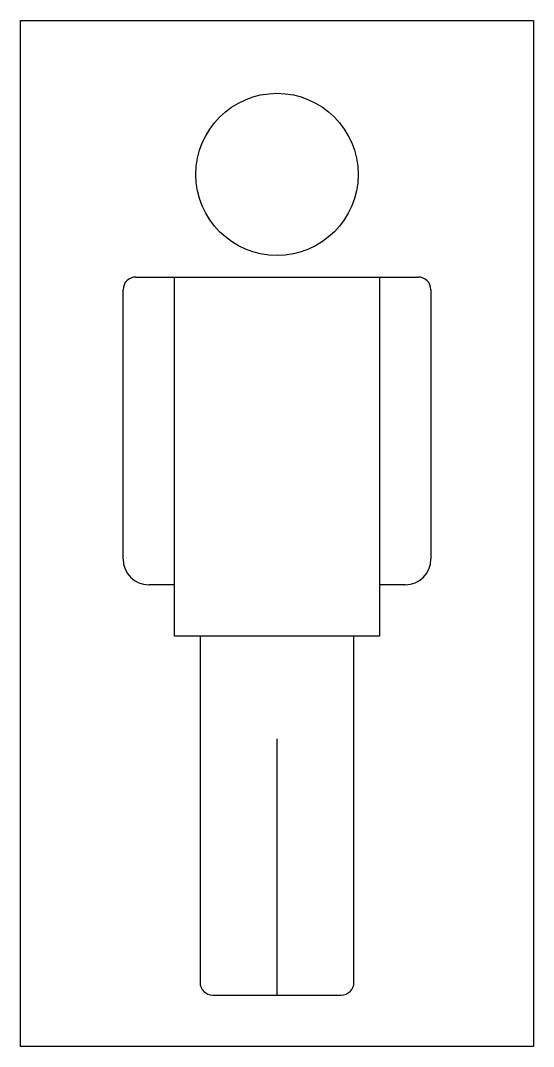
# Model space of a CAD drawing. Extents: x 0 to 20, y 0 to 40.
import ezdxf

# ---------------------------------------------------------------- set-up
doc = ezdxf.new("R2010")
doc.units = 0
doc.header["$MEASUREMENT"] = 0
doc.layers.get('0').update_dxf_attribs({"linetype": 'CONTINUOUS'})

msp = doc.modelspace()

# ---------------------------------------------------------------- linework, layer by layer
at = {"color": 0, "linetype": 'ByBlock'}
for p, q in [((4.5, 30), (6, 30)), ((6, 30), (14, 30)), ((6, 16), (6, 30)), ((14, 30), (14, 16)), ((14, 30), (15.5, 30)), ((4, 19), (4, 29.5)), ((16, 29.5), (16, 19)), ((6, 18), (6, 20)), ((6, 18), (5, 18)), ((15, 18), (14, 18)), ((14, 16), (6, 16)), ((7, 16), (7, 2.5)), ((13, 2.5), (13, 16)), ((10, 2), (10, 12)), ((7.5, 2), (12.5, 2))]:
    msp.add_line(p, q, dxfattribs=at)
msp.add_lwpolyline([(0, 0), (0, 40), (20, 40), (20, 0)], close=True, dxfattribs=at)
msp.add_circle((10, 34), 3.162, dxfattribs=at)
for centre, radius, start, end in [((4.5, 29.5), 0.5, 90, 180), ((15.5, 29.5), 0.5, 0, 90), ((5, 19), 1, 180, 270), ((15, 19), 1, 270, 0), ((7.5, 2.5), 0.5, 180, 270), ((12.5, 2.5), 0.5, 270, 0)]:
    msp.add_arc(centre, radius, start, end, dxfattribs=at)

doc.saveas('drawing.dxf')
